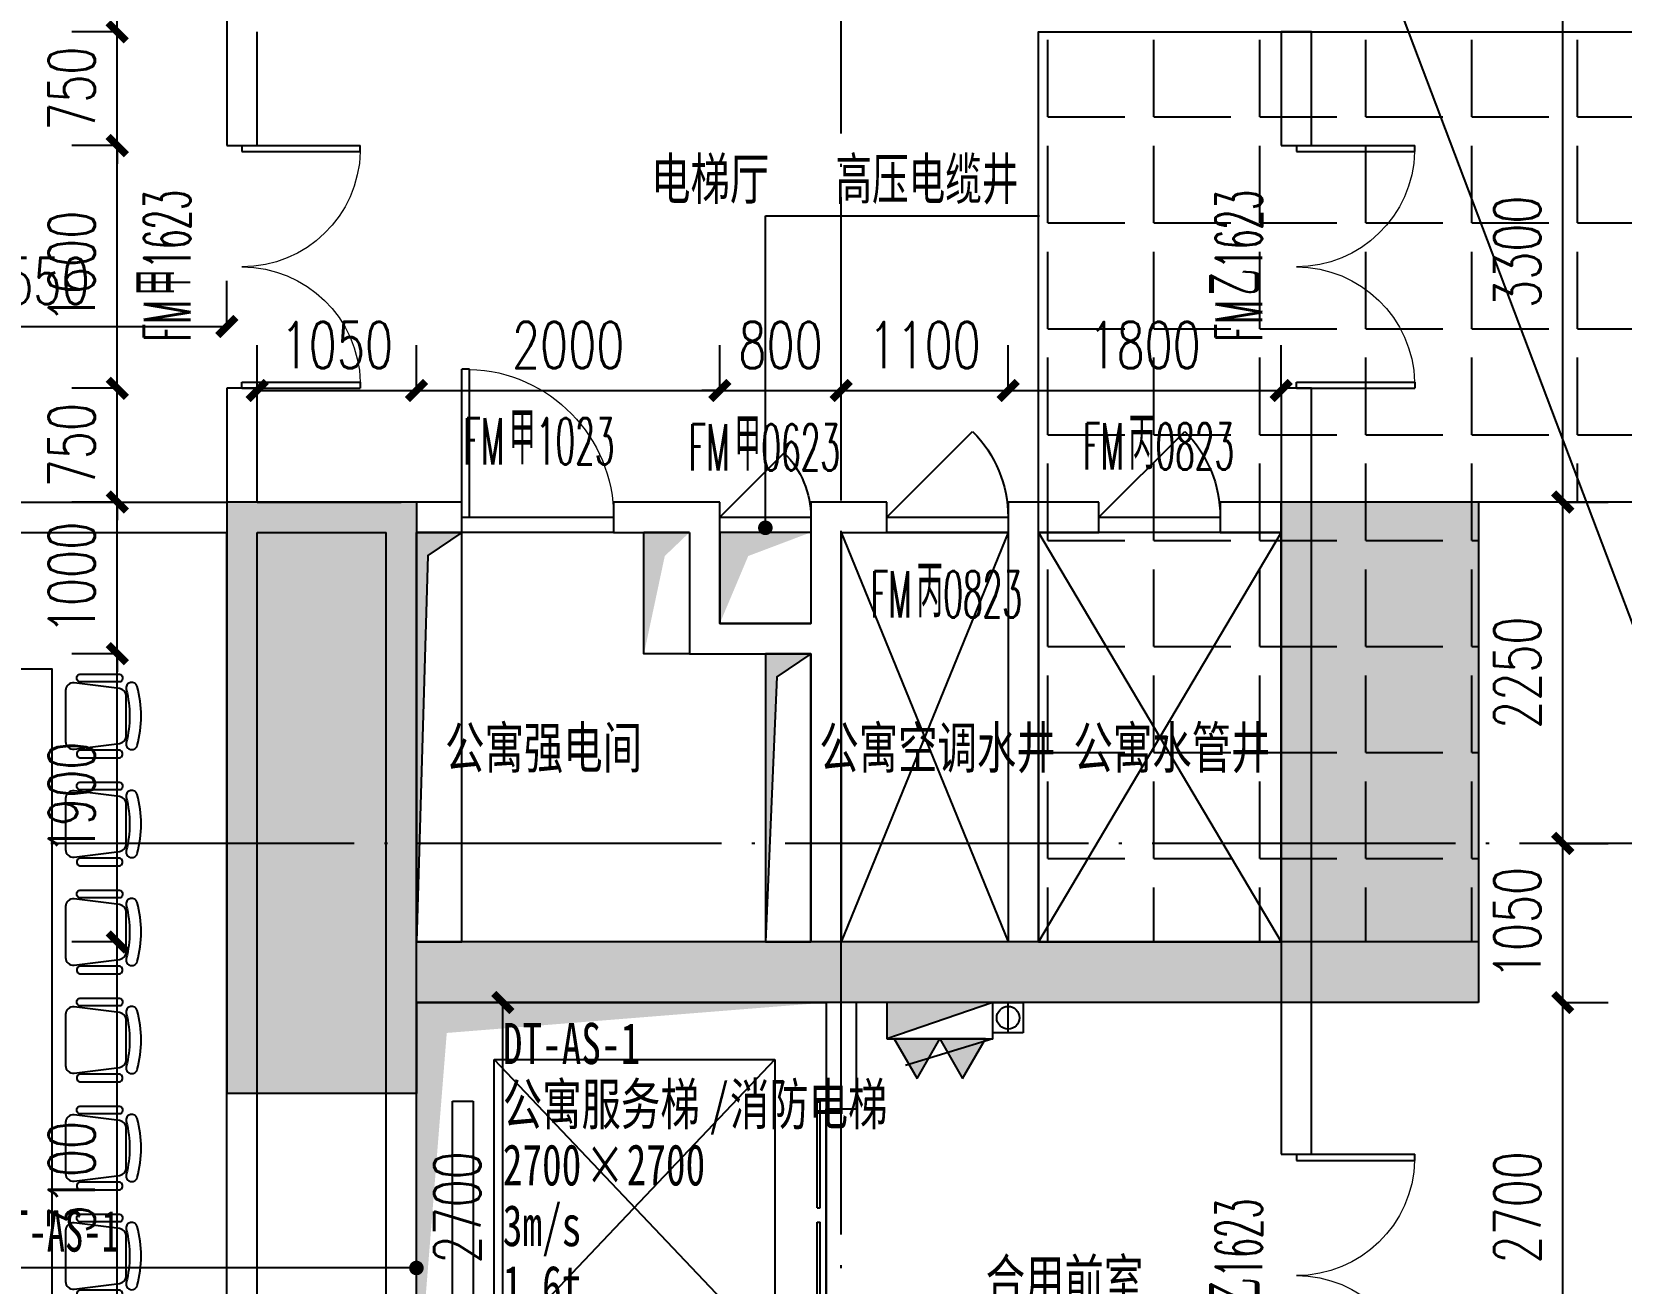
# Model space of a CAD drawing. Header units: millimetres. Extents: x 12325263 to 13848842, y -1463133 to 573208.
# Drawn here: x 12585862 to 12596338, y -613987 to -605737 of the extents above; entities that cross this region are included whole.
import ezdxf

# ---------------------------------------------------------------- set-up
doc = ezdxf.new("R2010")
doc.units = ezdxf.units.MM
doc.header["$LTSCALE"] = 1000
for name, pattern in [('ACAD_ISO02W100', [15, 12, -3]), ('DASHED2', [0.375, 0.25, -0.125]), ('DOTE', [2.42, 2, -0.2, 0.02, -0.2])]:
    doc.linetypes.add(name, pattern=pattern)
for name, color, linetype in [('#s-灭火器', 20, 'Continuous'), ('A-ANNO-DIMS', 83, 'Continuous'), ('A-ANNO-IDEN', 2, 'Continuous'), ('A-ANNO-LEAD', 3, 'Continuous'), ('A-ANNO-TEXT', 7, 'Continuous'), ('A-AXIS', 16, 'DOTE'), ('A-DOOR', 2, 'Continuous'), ('A-FLOR-EVTR', 2, 'Continuous'), ('A-WALL', 5, 'Continuous'), ('A-WALL-PATT', 8, 'Continuous'), ('DOOR_FIRE', 1, 'Continuous'), ('DOOR_FIRE_TEXT', 7, 'Continuous'), ('EQUIP_消火栓', 7, 'Continuous'), ('fur202302', 252, 'Continuous'), ('VPIPE-消防高', 3, 'Continuous'), ('建筑-楼板开洞', 251, 'Continuous'), ('投影线', 6, 'ACAD_ISO02W100'), ('水条件', 1, 'Continuous'), ('电气初步提资', 3, 'Continuous')]:
    doc.layers.add(name, color=color, linetype=linetype)
doc.layers.add('20230727修改', color=6, linetype='Continuous', plot=False)
doc.styles.add('_TCH_DIM_T3', font='SIMPLEX.shx', dxfattribs={"width": 0.705882, "bigfont": 'GBCBIG.shx'})
doc.styles.add('_TCH_WINDOW', font='SIMPLEX', dxfattribs={"width": 0.7, "height": 3.5, "bigfont": 'GBCBIG'})
doc.styles.add('TITXV', font='', dxfattribs={"width": 0.7})
doc.styles.add('宋体', font='', dxfattribs={"width": 0.65})
doc.styles.get('TITXV').set_extended_font_data('SimSun')
doc.styles.get('宋体').set_extended_font_data('SimSun')
doc.dimstyles.new('_TCH_ARCH&&120', dxfattribs={"dimtxt": 306, "dimasz": 120, "dimexe": 300, "dimexo": 360, "dimgap": 147, "dimtad": 1, "dimdec": 0, "dimzin": 0, "dimdsep": 46, "dimtxsty": '_TCH_DIM_T3', "dimblk": 'ARCHTICK', "dimcen": 0.09, "dimclrt": 7, "dimazin": 2, "dimtfac": 1, "dimtdec": 0, "dimtix": 1, "dimtmove": 2, "dimatfit": 3, "dimfxl": 1, "dimfxlon": 1, "dimtolj": 1, "dimtzin": 0, "dimarcsym": 0})

# ---------------------------------------------------------------- blocks, each defined once
blk = doc.blocks.new('asfasfsdgdsfhsghh')
at = {"layer": 'A-WALL-PATT'}
for points in [[(-17150, 27050), (-17150, 24150), (-16317, 24017), (-15900, 24150), (-15900, 27050)], [(-10200, 27050), (-10200, 24150), (-8900, 23750), (-8900, 27050)], [(-16317, 24017), (-17150, 24150), (-17150, 23150), (-15900, 23150), (-15900, 23750)], [(-8900, 23750), (-10200, 24150), (-15900, 24150), (-16317, 24017), (-15900, 23750)]]:
    blk.add_hatch(color=256, dxfattribs=at).paths.add_polyline_path(points)
at = {"layer": 'A-WALL'}
for p, q in [((-17150, 27050), (-17150, 24150)), ((-15900, 27050), (-17150, 27050)), ((-15900, 27050), (-15900, 24150)), ((-10200, 27050), (-10200, 24150)), ((-8900, 27050), (-10200, 27050)), ((-8900, 27050), (-8900, 23750)), ((-17150, 24150), (-17150, 23150)), ((-10200, 24150), (-15900, 24150)), ((-8900, 23750), (-15900, 23750)), ((-15900, 23750), (-15900, 23150)), ((-15900, 23150), (-17150, 23150))]:
    blk.add_line(p, q, dxfattribs=at)
blk = doc.blocks.new('A$C0B3F2ED1')
at = {"layer": '建筑-楼板开洞'}
h = blk.add_hatch(color=256, dxfattribs=at)
h.dxf.hatch_style = 1
h.paths.add_polyline_path([(0, 0), (0, 2600), (300, 2600), (76, 2447)])
h = blk.add_hatch(color=256, dxfattribs=at)
h.dxf.hatch_style = 1
h.paths.add_polyline_path([(1500, 1800), (1500, 2600), (1800, 2600), (1637, 2444)])
h = blk.add_hatch(color=256, dxfattribs=at)
h.dxf.hatch_style = 1
h.paths.add_polyline_path([(2000, 2000), (2000, 2600), (2600, 2600), (2187, 2444)])
h = blk.add_hatch(color=256, dxfattribs=at)
h.dxf.hatch_style = 1
h.paths.add_polyline_path([(2300, -100), (2300, 1800), (2600, 1800), (2376, 1647)])
for p, q in [((3900, 2600), (2800, -100)), ((2800, 2600), (3900, -100)), ((4100, 2600), (5700, -100)), ((5700, 2600), (4100, -100))]:
    blk.add_line(p, q, dxfattribs=at)
for points in [[(0, 2600), (0, -100), (300, -100), (300, 2600)], [(2800, 2600), (3900, 2600), (3900, -100), (2800, -100)], [(5700, 2600), (4100, 2600), (4100, -100), (5700, -100)], [(2300, 1800), (2300, -100), (2600, -100), (2600, 1800)]]:
    blk.add_lwpolyline(points, close=True, dxfattribs=at)
for points in [[(300, 2600), (76, 2447), (0, -100)], [(1800, 2600), (1800, 1800), (1500, 1800), (1500, 2600)], [(2600, 2600), (2600, 2000), (2000, 2000), (2000, 2600)], [(2600, 1800), (2376, 1647), (2300, -100)]]:
    blk.add_lwpolyline(points, dxfattribs=at)
at = {"layer": '电气初步提资'}
for p, q in [((1800, 2600), (1500, 2600)), ((2600, 2600), (2000, 2600))]:
    blk.add_line(p, q, dxfattribs=at)
blk = doc.blocks.new('_ArchTick')
at = {"color": 0, "linetype": 'ByBlock', "const_width": 0.4}
blk.add_lwpolyline([(-0.5, -0.5), (0.5, 0.5)], dxfattribs=at)
blk = doc.blocks.new('*D5327')
at = {"layer": 'A-ANNO-DIMS', "color": 0, "lineweight": -2, "transparency": 16777216}
for p, q in [((-1794, 375), (-1493, 375)), ((-1793, -2325), (-1793, 375)), ((-1794, -2325), (-1493, -2325))]:
    blk.add_line(p, q, dxfattribs=at)
at = {"layer": 'Defpoints', "color": 0, "transparency": 16777216}
for p in [(-2362, 375), (-1793, 375), (-2362, -2325)]:
    blk.add_point(p, dxfattribs=at)
at = {"layer": 'A-ANNO-DIMS', "color": 0, "lineweight": -2, "transparency": 16777216, "xscale": 120, "yscale": 120, "zscale": 120}
for p, rotation in [((-1793, 375), 90), ((-1793, -2325), 270)]:
    blk.add_blockref('_ArchTick', p, dxfattribs=dict(at, rotation=rotation))
at = {"layer": 'A-ANNO-DIMS', "color": 7, "transparency": 16777216, "insert": (-2093, -975), "char_height": 306, "attachment_point": 5, "rotation": 90, "style": '_TCH_DIM_T3'}
blk.add_mtext('\\A1;2700', dxfattribs=at)
blk = doc.blocks.new('*D5328')
at = {"layer": 'A-ANNO-DIMS', "color": 0, "lineweight": -2, "transparency": 16777216}
for p, q in [((-2362, -2216), (-2362, -2517)), ((-2362, -2217), (338, -2217)), ((338, -2216), (338, -2517))]:
    blk.add_line(p, q, dxfattribs=at)
at = {"layer": 'Defpoints', "color": 0, "transparency": 16777216}
for p in [(-2362, -1725), (338, -1725), (338, -2217)]:
    blk.add_point(p, dxfattribs=at)
at = {"layer": 'A-ANNO-DIMS', "color": 0, "lineweight": -2, "transparency": 16777216, "xscale": 120, "yscale": 120, "zscale": 120, "rotation": 180}
blk.add_blockref('_ArchTick', (-2362, -2217), dxfattribs=at)
at = {"layer": 'A-ANNO-DIMS', "color": 0, "lineweight": -2, "transparency": 16777216, "xscale": 120, "yscale": 120, "zscale": 120}
blk.add_blockref('_ArchTick', (338, -2217), dxfattribs=at)
at = {"layer": 'A-ANNO-DIMS', "color": 7, "transparency": 16777216, "insert": (-700, -1887), "char_height": 306, "attachment_point": 5, "style": '_TCH_DIM_T3'}
blk.add_mtext('\\A1;2700', dxfattribs=at)
blk = doc.blocks.new('管位')
at = {"layer": '水条件'}
blk.add_line((12573126, 675360), (12573126, 675160), dxfattribs=at)
blk.add_lwpolyline([(12573026, 675360), (12573226, 675360), (12573226, 675160), (12573026, 675160)], close=True, dxfattribs=at)
blk = doc.blocks.new('灭火器')
at = {"layer": '#s-灭火器', "ltscale": 1000}
for points in [[(292444, 59707), (292144, 59707), (292294, 59447)], [(292744, 59707), (292444, 59707), (292594, 59447)]]:
    blk.add_hatch(color=256, dxfattribs=at).paths.add_polyline_path(points)
for points in [[(292294, 59447), (292444, 59707), (292144, 59707)], [(292594, 59447), (292744, 59707), (292444, 59707)]]:
    blk.add_lwpolyline(points, close=True, dxfattribs=at)
blk = doc.blocks.new('$TWTSYS$00000508')
for p, q in [((-0.5, 0.5), (0.324, 1.224)), ((-0.5, 0.5), (-0.5, -0.5)), ((-0.5, -0.5), (0.5, 0.5)), ((0.5, 0.5), (-0.5, 0.5)), ((0.5, -0.5), (0.5, 0.5)), ((-0.5, -0.5), (0.5, -0.5))]:
    blk.add_line(p, q)
blk.add_solid([(0.5, -0.5), (0.5, 0.5), (-0.5, -0.5)])
blk = doc.blocks.new('消火栓')
at = {"layer": '#s-灭火器', "rotation": 180.0000000000001}
blk.add_blockref('灭火器', (12864422, 734932), dxfattribs=at)
at = {"layer": 'EQUIP_消火栓', "xscale": 700, "yscale": 240, "zscale": 700}
blk.add_blockref('$TWTSYS$00000508', (12571978, 675105), dxfattribs=at)
blk = doc.blocks.new('asdfasdfafsf')
at = {"layer": 'VPIPE-消防高'}
blk.add_circle((26460, -5600), 75, dxfattribs=at)
at = {"rotation": 180}
blk.add_blockref('消火栓', (12597988, 669485), dxfattribs=at)
at = {"layer": '水条件', "rotation": 180}
blk.add_blockref('管位', (12599586, 669660), dxfattribs=at)
blk.add_blockref('管位', (12599586, 669660), dxfattribs=at)
blk.add_blockref('管位', (12599586, 669660), dxfattribs=at)
blk.add_blockref('管位', (12599586, 669660), dxfattribs=at)
blk.add_blockref('管位', (12599586, 669660), dxfattribs=at)
blk.add_blockref('管位', (12599586, 669660), dxfattribs=at)
blk = doc.blocks.new('fur02办公椅9')
at = {"layer": 'fur202302'}
for points in [[(49162, 22959), (48977, 22774, -0.378242), (48911, 22770), (48672, 22956, -0.451123), (48668, 23031), (48906, 23269, -0.451123), (48980, 23264), (49166, 23025, -0.378242)], [(49232, 23065), (49225, 23058, -0.414214), (49197, 23058), (49013, 23242, -0.414214), (49013, 23270), (49020, 23277, -0.414214), (49048, 23277), (49232, 23093, -0.414214)], [(49193, 22990, -1), (49258, 22952, -0.127017), (48984, 22678, -1), (48946, 22743, 0.127017)], [(48871, 22704), (48879, 22711, 0.414214), (48879, 22739), (48695, 22923, 0.414214), (48666, 22923), (48659, 22916, 0.414214), (48659, 22888), (48843, 22704, 0.414214)]]:
    blk.add_lwpolyline(points, format="xyb", close=True, dxfattribs=at)
blk = doc.blocks.new('asdfadsfa')
at = {"layer": 'fur202302', "extrusion": (6.99974e-44, 2.17033e-40, -1)}
blk.add_lwpolyline([(-7150, 6100), (-7150, 10300), (-6050, 10300), (-6050, 6100)], close=True, dxfattribs=at)
at = {"layer": 'fur202302', "xscale": -1, "zscale": -1, "rotation": 135.0035935990396}
for p in [(-10894, 60856), (-10894, 60144), (-10894, 59432), (-10894, 58720), (-10894, 58008), (-10894, 57296)]:
    blk.add_blockref('fur02办公椅9', p, dxfattribs=at)
blk = doc.blocks.new('qlzw')
at = {"layer": 'A-AXIS'}
for p, q in [((12457766.8, 979489.8), (12457766.8, 1082089.8)), ((12411416.8, 1020789.8), (12486866.8, 1020789.8))]:
    blk.add_line(p, q, dxfattribs=at)
blk = doc.blocks.new('*D2073')
at = {"layer": 'A-ANNO-DIMS', "color": 0, "lineweight": -2, "transparency": 16777216}
for p, q in [((12587347, -608103), (12587347, -607802)), ((12588397, -608103), (12588397, -607802)), ((12587347, -608102), (12588397, -608102))]:
    blk.add_line(p, q, dxfattribs=at)
at = {"layer": 'Defpoints', "color": 0, "transparency": 16777216}
for p in [(12588397, -608102), (12587347, -608837), (12588397, -608837)]:
    blk.add_point(p, dxfattribs=at)
at = {"layer": 'A-ANNO-DIMS', "color": 0, "lineweight": -2, "transparency": 16777216, "xscale": 120, "yscale": 120, "zscale": 120, "rotation": 180}
blk.add_blockref('_ArchTick', (12587347, -608102), dxfattribs=at)
at = {"layer": 'A-ANNO-DIMS', "color": 0, "lineweight": -2, "transparency": 16777216, "xscale": 120, "yscale": 120, "zscale": 120}
blk.add_blockref('_ArchTick', (12588397, -608102), dxfattribs=at)
at = {"layer": 'A-ANNO-DIMS', "color": 7, "transparency": 16777216, "insert": (12587872, -607802), "char_height": 306, "attachment_point": 5, "style": '_TCH_DIM_T3'}
blk.add_mtext('\\A1;1050', dxfattribs=at)
blk = doc.blocks.new('*D2074')
at = {"layer": 'A-ANNO-DIMS', "color": 0, "lineweight": -2, "transparency": 16777216}
for p, q in [((12588397, -608103), (12588397, -607802)), ((12590397, -608103), (12590397, -607802)), ((12588397, -608102), (12590397, -608102))]:
    blk.add_line(p, q, dxfattribs=at)
at = {"layer": 'Defpoints', "color": 0, "transparency": 16777216}
for p in [(12590397, -608102), (12588397, -608837), (12590397, -608837)]:
    blk.add_point(p, dxfattribs=at)
at = {"layer": 'A-ANNO-DIMS', "color": 0, "lineweight": -2, "transparency": 16777216, "xscale": 120, "yscale": 120, "zscale": 120, "rotation": 180}
blk.add_blockref('_ArchTick', (12588397, -608102), dxfattribs=at)
at = {"layer": 'A-ANNO-DIMS', "color": 0, "lineweight": -2, "transparency": 16777216, "xscale": 120, "yscale": 120, "zscale": 120}
blk.add_blockref('_ArchTick', (12590397, -608102), dxfattribs=at)
at = {"layer": 'A-ANNO-DIMS', "color": 7, "transparency": 16777216, "insert": (12589397, -607802), "char_height": 306, "attachment_point": 5, "style": '_TCH_DIM_T3'}
blk.add_mtext('\\A1;2000', dxfattribs=at)
blk = doc.blocks.new('*D2075')
at = {"layer": 'A-ANNO-DIMS', "color": 0, "lineweight": -2, "transparency": 16777216}
for p, q in [((12590397, -608103), (12590397, -607802)), ((12591197, -608103), (12591197, -607802)), ((12590397, -608102), (12590277, -608102)), ((12590397, -608102), (12591197, -608102)), ((12591197, -608102), (12591317, -608102))]:
    blk.add_line(p, q, dxfattribs=at)
at = {"layer": 'Defpoints', "color": 0, "transparency": 16777216}
for p in [(12591197, -608102), (12590397, -608837), (12591197, -608837)]:
    blk.add_point(p, dxfattribs=at)
at = {"layer": 'A-ANNO-DIMS', "color": 0, "lineweight": -2, "transparency": 16777216, "xscale": 120, "yscale": 120, "zscale": 120}
blk.add_blockref('_ArchTick', (12590397, -608102), dxfattribs=at)
at = {"layer": 'A-ANNO-DIMS', "color": 0, "lineweight": -2, "transparency": 16777216, "xscale": 120, "yscale": 120, "zscale": 120, "rotation": 180}
blk.add_blockref('_ArchTick', (12591197, -608102), dxfattribs=at)
at = {"layer": 'A-ANNO-DIMS', "color": 7, "transparency": 16777216, "insert": (12590797, -607802), "char_height": 306, "attachment_point": 5, "style": '_TCH_DIM_T3'}
blk.add_mtext('\\A1;800', dxfattribs=at)
blk = doc.blocks.new('*D2076')
at = {"layer": 'A-ANNO-DIMS', "color": 0, "lineweight": -2, "transparency": 16777216}
for p, q in [((12591197, -608103), (12591197, -607802)), ((12592297, -608103), (12592297, -607802)), ((12591197, -608102), (12592297, -608102))]:
    blk.add_line(p, q, dxfattribs=at)
at = {"layer": 'Defpoints', "color": 0, "transparency": 16777216}
for p in [(12592297, -608102), (12591197, -608837), (12592297, -608837)]:
    blk.add_point(p, dxfattribs=at)
at = {"layer": 'A-ANNO-DIMS', "color": 0, "lineweight": -2, "transparency": 16777216, "xscale": 120, "yscale": 120, "zscale": 120, "rotation": 180}
blk.add_blockref('_ArchTick', (12591197, -608102), dxfattribs=at)
at = {"layer": 'A-ANNO-DIMS', "color": 0, "lineweight": -2, "transparency": 16777216, "xscale": 120, "yscale": 120, "zscale": 120}
blk.add_blockref('_ArchTick', (12592297, -608102), dxfattribs=at)
at = {"layer": 'A-ANNO-DIMS', "color": 7, "transparency": 16777216, "insert": (12591747, -607802), "char_height": 306, "attachment_point": 5, "style": '_TCH_DIM_T3'}
blk.add_mtext('\\A1;1100', dxfattribs=at)
blk = doc.blocks.new('*D2077')
at = {"layer": 'A-ANNO-DIMS', "color": 0, "lineweight": -2, "transparency": 16777216}
for p, q in [((12592297, -608103), (12592297, -607802)), ((12594097, -608103), (12594097, -607802)), ((12592297, -608102), (12594097, -608102))]:
    blk.add_line(p, q, dxfattribs=at)
at = {"layer": 'Defpoints', "color": 0, "transparency": 16777216}
for p in [(12594097, -608102), (12592297, -608837), (12594097, -608837)]:
    blk.add_point(p, dxfattribs=at)
at = {"layer": 'A-ANNO-DIMS', "color": 0, "lineweight": -2, "transparency": 16777216, "xscale": 120, "yscale": 120, "zscale": 120, "rotation": 180}
blk.add_blockref('_ArchTick', (12592297, -608102), dxfattribs=at)
at = {"layer": 'A-ANNO-DIMS', "color": 0, "lineweight": -2, "transparency": 16777216, "xscale": 120, "yscale": 120, "zscale": 120}
blk.add_blockref('_ArchTick', (12594097, -608102), dxfattribs=at)
at = {"layer": 'A-ANNO-DIMS', "color": 7, "transparency": 16777216, "insert": (12593197, -607802), "char_height": 306, "attachment_point": 5, "style": '_TCH_DIM_T3'}
blk.add_mtext('\\A1;1800', dxfattribs=at)
blk = doc.blocks.new('*D2324')
at = {"layer": 'A-ANNO-DIMS', "color": 0, "lineweight": -2, "transparency": 16777216}
for p, q in [((12584597, -607680), (12584597, -607379)), ((12587147, -607680), (12587147, -607379)), ((12584597, -607679), (12587147, -607679))]:
    blk.add_line(p, q, dxfattribs=at)
at = {"layer": 'Defpoints', "color": 0, "transparency": 16777216}
for p in [(12587147, -607679), (12584597, -608837), (12587147, -608837)]:
    blk.add_point(p, dxfattribs=at)
at = {"layer": 'A-ANNO-DIMS', "color": 0, "lineweight": -2, "transparency": 16777216, "xscale": 120, "yscale": 120, "zscale": 120, "rotation": 180}
blk.add_blockref('_ArchTick', (12584597, -607679), dxfattribs=at)
at = {"layer": 'A-ANNO-DIMS', "color": 0, "lineweight": -2, "transparency": 16777216, "xscale": 120, "yscale": 120, "zscale": 120}
blk.add_blockref('_ArchTick', (12587147, -607679), dxfattribs=at)
at = {"layer": 'A-ANNO-DIMS', "color": 7, "transparency": 16777216, "insert": (12585872, -607379), "char_height": 306, "attachment_point": 5, "style": '_TCH_DIM_T3'}
blk.add_mtext('\\A1;2550', dxfattribs=at)
blk = doc.blocks.new('*D2337')
at = {"layer": 'A-ANNO-DIMS', "color": 0, "lineweight": -2, "transparency": 16777216}
for p, q in [((12595952, -605537), (12596253, -605537)), ((12595953, -608837), (12595953, -605537)), ((12595952, -608837), (12596253, -608837))]:
    blk.add_line(p, q, dxfattribs=at)
at = {"layer": 'Defpoints', "color": 0, "transparency": 16777216}
for p in [(12594097, -605537), (12595953, -605537), (12594097, -608837)]:
    blk.add_point(p, dxfattribs=at)
at = {"layer": 'A-ANNO-DIMS', "color": 0, "lineweight": -2, "transparency": 16777216, "xscale": 120, "yscale": 120, "zscale": 120}
for p, rotation in [((12595953, -605537), 90), ((12595953, -608837), 270)]:
    blk.add_blockref('_ArchTick', p, dxfattribs=dict(at, rotation=rotation))
at = {"layer": 'A-ANNO-DIMS', "color": 7, "transparency": 16777216, "insert": (12595653, -607187), "char_height": 306, "attachment_point": 5, "rotation": 90, "style": '_TCH_DIM_T3'}
blk.add_mtext('\\A1;3300', dxfattribs=at)
blk = doc.blocks.new('*D2338')
at = {"layer": 'A-ANNO-DIMS', "color": 0, "lineweight": -2, "transparency": 16777216}
for p, q in [((12595952, -608837), (12596253, -608837)), ((12595953, -611087), (12595953, -608837)), ((12595952, -611087), (12596253, -611087))]:
    blk.add_line(p, q, dxfattribs=at)
at = {"layer": 'Defpoints', "color": 0, "transparency": 16777216}
for p in [(12594097, -608837), (12595953, -608837), (12594097, -611087)]:
    blk.add_point(p, dxfattribs=at)
at = {"layer": 'A-ANNO-DIMS', "color": 0, "lineweight": -2, "transparency": 16777216, "xscale": 120, "yscale": 120, "zscale": 120}
for p, rotation in [((12595953, -608837), 90), ((12595953, -611087), 270)]:
    blk.add_blockref('_ArchTick', p, dxfattribs=dict(at, rotation=rotation))
at = {"layer": 'A-ANNO-DIMS', "color": 7, "transparency": 16777216, "insert": (12595653, -609962), "char_height": 306, "attachment_point": 5, "rotation": 90, "style": '_TCH_DIM_T3'}
blk.add_mtext('\\A1;2250', dxfattribs=at)
blk = doc.blocks.new('*D2339')
at = {"layer": 'A-ANNO-DIMS', "color": 0, "lineweight": -2, "transparency": 16777216}
for p, q in [((12595952, -611087), (12596253, -611087)), ((12595953, -612137), (12595953, -611087)), ((12595952, -612137), (12596253, -612137))]:
    blk.add_line(p, q, dxfattribs=at)
at = {"layer": 'Defpoints', "color": 0, "transparency": 16777216}
for p in [(12594097, -611087), (12595953, -611087), (12594097, -612137)]:
    blk.add_point(p, dxfattribs=at)
at = {"layer": 'A-ANNO-DIMS', "color": 0, "lineweight": -2, "transparency": 16777216, "xscale": 120, "yscale": 120, "zscale": 120}
for p, rotation in [((12595953, -611087), 90), ((12595953, -612137), 270)]:
    blk.add_blockref('_ArchTick', p, dxfattribs=dict(at, rotation=rotation))
at = {"layer": 'A-ANNO-DIMS', "color": 7, "transparency": 16777216, "insert": (12595653, -611612), "char_height": 306, "attachment_point": 5, "rotation": 90, "style": '_TCH_DIM_T3'}
blk.add_mtext('\\A1;1050', dxfattribs=at)
blk = doc.blocks.new('*D2340')
at = {"layer": 'A-ANNO-DIMS', "color": 0, "lineweight": -2, "transparency": 16777216}
for p, q in [((12595952, -612137), (12596253, -612137)), ((12595953, -614837), (12595953, -612137)), ((12595952, -614837), (12596253, -614837))]:
    blk.add_line(p, q, dxfattribs=at)
at = {"layer": 'Defpoints', "color": 0, "transparency": 16777216}
for p in [(12594097, -612137), (12595953, -612137), (12594097, -614837)]:
    blk.add_point(p, dxfattribs=at)
at = {"layer": 'A-ANNO-DIMS', "color": 0, "lineweight": -2, "transparency": 16777216, "xscale": 120, "yscale": 120, "zscale": 120}
for p, rotation in [((12595953, -612137), 90), ((12595953, -614837), 270)]:
    blk.add_blockref('_ArchTick', p, dxfattribs=dict(at, rotation=rotation))
at = {"layer": 'A-ANNO-DIMS', "color": 7, "transparency": 16777216, "insert": (12595653, -613487), "char_height": 306, "attachment_point": 5, "rotation": 90, "style": '_TCH_DIM_T3'}
blk.add_mtext('\\A1;2700', dxfattribs=at)
blk = doc.blocks.new('*D2353')
at = {"layer": 'A-ANNO-DIMS', "color": 0, "lineweight": -2, "transparency": 16777216}
for p, q in [((12586426, -604487), (12586125, -604487)), ((12586425, -605737), (12586425, -604487)), ((12586426, -605737), (12586125, -605737))]:
    blk.add_line(p, q, dxfattribs=at)
at = {"layer": 'Defpoints', "color": 0, "transparency": 16777216}
for p in [(12586425, -604487), (12588397, -604487), (12588397, -605737)]:
    blk.add_point(p, dxfattribs=at)
at = {"layer": 'A-ANNO-DIMS', "color": 0, "lineweight": -2, "transparency": 16777216, "xscale": 120, "yscale": 120, "zscale": 120}
for p, rotation in [((12586425, -604487), 90), ((12586425, -605737), 270)]:
    blk.add_blockref('_ArchTick', p, dxfattribs=dict(at, rotation=rotation))
at = {"layer": 'A-ANNO-DIMS', "color": 7, "transparency": 16777216, "insert": (12586125, -605112), "char_height": 306, "attachment_point": 5, "rotation": 90, "style": '_TCH_DIM_T3'}
blk.add_mtext('\\A1;1250', dxfattribs=at)
blk = doc.blocks.new('*D2354')
at = {"layer": 'A-ANNO-DIMS', "color": 0, "lineweight": -2, "transparency": 16777216}
for p, q in [((12586425, -605737), (12586425, -605617)), ((12586426, -605737), (12586125, -605737)), ((12586425, -606487), (12586425, -605737)), ((12586426, -606487), (12586125, -606487)), ((12586425, -606487), (12586425, -606607))]:
    blk.add_line(p, q, dxfattribs=at)
at = {"layer": 'Defpoints', "color": 0, "transparency": 16777216}
for p in [(12586425, -605737), (12588397, -605737), (12588397, -606487)]:
    blk.add_point(p, dxfattribs=at)
at = {"layer": 'A-ANNO-DIMS', "color": 0, "lineweight": -2, "transparency": 16777216, "xscale": 120, "yscale": 120, "zscale": 120}
for p, rotation in [((12586425, -605737), 270), ((12586425, -606487), 90)]:
    blk.add_blockref('_ArchTick', p, dxfattribs=dict(at, rotation=rotation))
at = {"layer": 'A-ANNO-DIMS', "color": 7, "transparency": 16777216, "insert": (12586125, -606112), "char_height": 306, "attachment_point": 5, "rotation": 90, "style": '_TCH_DIM_T3'}
blk.add_mtext('\\A1;750', dxfattribs=at)
blk = doc.blocks.new('*D2355')
at = {"layer": 'A-ANNO-DIMS', "color": 0, "lineweight": -2, "transparency": 16777216}
for p, q in [((12586426, -606487), (12586125, -606487)), ((12586425, -608087), (12586425, -606487)), ((12586426, -608087), (12586125, -608087))]:
    blk.add_line(p, q, dxfattribs=at)
at = {"layer": 'Defpoints', "color": 0, "transparency": 16777216}
for p in [(12586425, -606487), (12588397, -606487), (12588397, -608087)]:
    blk.add_point(p, dxfattribs=at)
at = {"layer": 'A-ANNO-DIMS', "color": 0, "lineweight": -2, "transparency": 16777216, "xscale": 120, "yscale": 120, "zscale": 120}
for p, rotation in [((12586425, -606487), 90), ((12586425, -608087), 270)]:
    blk.add_blockref('_ArchTick', p, dxfattribs=dict(at, rotation=rotation))
at = {"layer": 'A-ANNO-DIMS', "color": 7, "transparency": 16777216, "insert": (12586125, -607287), "char_height": 306, "attachment_point": 5, "rotation": 90, "style": '_TCH_DIM_T3'}
blk.add_mtext('\\A1;1600', dxfattribs=at)
blk = doc.blocks.new('*D2356')
at = {"layer": 'A-ANNO-DIMS', "color": 0, "lineweight": -2, "transparency": 16777216}
for p, q in [((12586425, -608087), (12586425, -607967)), ((12586426, -608087), (12586125, -608087)), ((12586425, -608837), (12586425, -608087)), ((12586426, -608837), (12586125, -608837)), ((12586425, -608837), (12586425, -608957))]:
    blk.add_line(p, q, dxfattribs=at)
at = {"layer": 'Defpoints', "color": 0, "transparency": 16777216}
for p in [(12586425, -608087), (12588397, -608087), (12588397, -608837)]:
    blk.add_point(p, dxfattribs=at)
at = {"layer": 'A-ANNO-DIMS', "color": 0, "lineweight": -2, "transparency": 16777216, "xscale": 120, "yscale": 120, "zscale": 120}
for p, rotation in [((12586425, -608087), 270), ((12586425, -608837), 90)]:
    blk.add_blockref('_ArchTick', p, dxfattribs=dict(at, rotation=rotation))
at = {"layer": 'A-ANNO-DIMS', "color": 7, "transparency": 16777216, "insert": (12586125, -608462), "char_height": 306, "attachment_point": 5, "rotation": 90, "style": '_TCH_DIM_T3'}
blk.add_mtext('\\A1;750', dxfattribs=at)
blk = doc.blocks.new('*D2357')
at = {"layer": 'A-ANNO-DIMS', "color": 0, "lineweight": -2, "transparency": 16777216}
for p, q in [((12586425, -608837), (12586425, -608717)), ((12586426, -608837), (12586125, -608837)), ((12586425, -609837), (12586425, -608837)), ((12586426, -609837), (12586125, -609837)), ((12586425, -609837), (12586425, -609957))]:
    blk.add_line(p, q, dxfattribs=at)
at = {"layer": 'Defpoints', "color": 0, "transparency": 16777216}
for p in [(12586425, -608837), (12588397, -608837), (12588397, -609837)]:
    blk.add_point(p, dxfattribs=at)
at = {"layer": 'A-ANNO-DIMS', "color": 0, "lineweight": -2, "transparency": 16777216, "xscale": 120, "yscale": 120, "zscale": 120}
for p, rotation in [((12586425, -608837), 270), ((12586425, -609837), 90)]:
    blk.add_blockref('_ArchTick', p, dxfattribs=dict(at, rotation=rotation))
at = {"layer": 'A-ANNO-DIMS', "color": 7, "transparency": 16777216, "insert": (12586125, -609337), "char_height": 306, "attachment_point": 5, "rotation": 90, "style": '_TCH_DIM_T3'}
blk.add_mtext('\\A1;1000', dxfattribs=at)
blk = doc.blocks.new('*D2358')
at = {"layer": 'A-ANNO-DIMS', "color": 0, "lineweight": -2, "transparency": 16777216}
for p, q in [((12586426, -609837), (12586125, -609837)), ((12586425, -611737), (12586425, -609837)), ((12586426, -611737), (12586125, -611737))]:
    blk.add_line(p, q, dxfattribs=at)
at = {"layer": 'Defpoints', "color": 0, "transparency": 16777216}
for p in [(12586425, -609837), (12588397, -609837), (12588397, -611737)]:
    blk.add_point(p, dxfattribs=at)
at = {"layer": 'A-ANNO-DIMS', "color": 0, "lineweight": -2, "transparency": 16777216, "xscale": 120, "yscale": 120, "zscale": 120}
for p, rotation in [((12586425, -609837), 90), ((12586425, -611737), 270)]:
    blk.add_blockref('_ArchTick', p, dxfattribs=dict(at, rotation=rotation))
at = {"layer": 'A-ANNO-DIMS', "color": 7, "transparency": 16777216, "insert": (12586125, -610787), "char_height": 306, "attachment_point": 5, "rotation": 90, "style": '_TCH_DIM_T3'}
blk.add_mtext('\\A1;1900', dxfattribs=at)
blk = doc.blocks.new('*D2359')
at = {"layer": 'A-ANNO-DIMS', "color": 0, "lineweight": -2, "transparency": 16777216}
for p, q in [((12586426, -611737), (12586125, -611737)), ((12586425, -614837), (12586425, -611737)), ((12586426, -614837), (12586125, -614837))]:
    blk.add_line(p, q, dxfattribs=at)
at = {"layer": 'Defpoints', "color": 0, "transparency": 16777216}
for p in [(12586425, -611737), (12588397, -611737), (12588397, -614837)]:
    blk.add_point(p, dxfattribs=at)
at = {"layer": 'A-ANNO-DIMS', "color": 0, "lineweight": -2, "transparency": 16777216, "xscale": 120, "yscale": 120, "zscale": 120}
for p, rotation in [((12586425, -611737), 90), ((12586425, -614837), 270)]:
    blk.add_blockref('_ArchTick', p, dxfattribs=dict(at, rotation=rotation))
at = {"layer": 'A-ANNO-DIMS', "color": 7, "transparency": 16777216, "insert": (12586125, -613287), "char_height": 306, "attachment_point": 5, "rotation": 90, "style": '_TCH_DIM_T3'}
blk.add_mtext('\\A1;3100', dxfattribs=at)
blk = doc.blocks.new('$DorLib2D$00000002')
for p, q in [((-0.5, 0), (-0.5, 0.4875)), ((-0.475, 0.4875), (-0.5, 0.4875)), ((-0.475, 0), (-0.475, 0.4875)), ((0.475, 0), (0.475, 0.4875)), ((0.475, 0.4875), (0.5, 0.4875)), ((0.5, 0), (0.5, 0.4875)), ((-0.5, 0), (-0.475, 0)), ((0.5, 0), (0.475, 0))]:
    blk.add_line(p, q)
at = {"lineweight": 13}
for centre, start, end in [((-0.4875, 0), 0, 88.53072), ((0.4875, 0), 91.46928, 180)]:
    blk.add_arc(centre, 0.4875, start, end, dxfattribs=at)
blk = doc.blocks.new('$DorLib2D$00000114')
at = {"color": 0}
blk.add_line((0.5, 0), (-0.207, 0.707), dxfattribs=at)
blk.add_arc((0.5, 0), 1, 135, 180, dxfattribs=at)
blk = doc.blocks.new('$DorLib2D$00000001')
for p, q in [((0.45, 0.975), (0.5, 0.975)), ((0.45, 0), (0.45, 0.975)), ((0.5, 0), (0.5, 0.975)), ((0.5, 0), (0.45, 0))]:
    blk.add_line(p, q)
at = {"lineweight": 13}
blk.add_arc((0.475, 0), 0.975, 91.4693, 180, dxfattribs=at)
blk = doc.blocks.new('$DORLIB2D$00000127')
at = {"color": 0}
for points in [[(-0.5333, 0.7949), (-0.5333, 0.6904)], [(-0.0333, 0.7949), (-0.5333, 0.7949)], [(-0.0333, 0.7949), (-0.0333, 0.6904)], [(0.5333, 0.7949), (0.0333, 0.7949)], [(0.0333, 0.7949), (0.0333, 0.6904)], [(0.5333, 0.7949), (0.5333, 0.6904)], [(-0.0333, 0.6904), (-0.5333, 0.6904)], [(0.5333, 0.6904), (0.0333, 0.6904)], [(0.5, 0.5), (-0.5, 0.5)]]:
    blk.add_lwpolyline(points, dxfattribs=at)
blk = doc.blocks.new('asdfasgdg')
at = {"layer": '建筑-楼板开洞'}
h = blk.add_hatch(color=256, dxfattribs=at)
h.dxf.hatch_style = 1
h.paths.add_polyline_path([(-2362.5, -2325), (-2362.5, 375), (337.5, 375), (-2162.5, 175)])
at = {"layer": 'A-FLOR-EVTR'}
for p, q in [((-1850, 0), (0, 0)), ((-1850, -1950), (-1850, 0)), ((-1850, 0), (0, -1950)), ((0, 0), (-1850, -1950)), ((0, 0), (0, -1950)), ((-2125, -275), (-1987.5, -275)), ((-2125, -1675), (-2125, -275)), ((-1987.5, -275), (-1987.5, -1675)), ((-1987.5, -1675), (-2125, -1675)), ((0, -1950), (-1850, -1950))]:
    blk.add_line(p, q, dxfattribs=at)
blk.add_lwpolyline([(-2362.5, -2325), (-2362.5, 375), (337.5, 375), (337.5, -2325)], close=True, dxfattribs=at)
at = {"layer": 'A-ANNO-TEXT', "style": 'TITXV', "width": 0.7}
for s, p in [('DT-AS-1', (-1793.4, -30.5)), ('公寓服务梯', (-1793.4, -430.5)), ('/', (-432.3, -430.5)), ('消防电梯', (-296.2, -430.5)), ('2700', (-1793.4, -830.5)), ('×', (-1248.9, -830.5)), ('2700', (-976.7, -830.5)), ('3m/s', (-1793.4, -1230.5)), ('1.6t', (-1793.4, -1630.5))]:
    blk.add_text(s, height=271.9, dxfattribs=at).set_placement(p)
at = {"layer": 'A-ANNO-DIMS'}
dim = blk.add_aligned_dim(p1=(-2362.5, -2325), p2=(-2362.5, 375), distance=-569.1, dimstyle='_TCH_ARCH&&120', dxfattribs=at)
dim.commit()
dim.dimension.update_dxf_attribs({"geometry": '*D5327', "text_midpoint": (-2093.4, -975)})
dim = blk.add_linear_dim(base=(337.5, -2217.1), p1=(-2362.5, -1724.9), p2=(337.5, -1724.9), angle=360, dimstyle='_TCH_ARCH&&120', dxfattribs=at)
dim.commit()
dim.dimension.update_dxf_attribs({"geometry": '*D5328', "text_midpoint": (-700.3, -1887.1), "dimtype": 161})

msp = doc.modelspace()

# ---------------------------------------------------------------- hatches: boundary and pattern name
at = {"layer": 'A-WALL-PATT'}
h = msp.add_hatch(dxfattribs=at)
h.set_pattern_fill('ANSI37', color=252, scale=150)
h.set_pattern_definition([(45, (-400000, 0), (-168.3798023, 168.3798023), []), (135, (-400000, 0), (-168.3798023, -168.3798023), [])])
edge = h.paths.add_edge_path()
edge.add_line((12617170, -539458), (12627664.7, -539458))
edge.add_line((12627664.7, -539458), (12617498.2, -546587.6))
edge.add_line((12617498.2, -546587.6), (12598406.6, -559976.1))
edge.add_line((12598406.6, -559976.1), (12585091.3, -540989.1))
edge.add_line((12585091.3, -540989.1), (12584144.7, -541197.3))
edge.add_line((12584144.7, -541197.3), (12583864.1, -542803.9))
edge.add_arc((12578880.4, -541928.7), 5060, 269.14738, 350.03971, ccw=False)
edge.add_arc((12578698.9, -554127.5), 7140.2, 89.14809, 125.03345)
edge.add_line((12574600, -548281), (12560037.5, -558490.6))
edge.add_line((12560037.5, -558490.6), (12559927.1, -558471.2))
edge.add_line((12559927.1, -558471.2), (12559927.1, -564050))
edge.add_line((12559927.1, -564050), (12558858.8, -564810))
edge.add_line((12558858.8, -564810), (12559927.1, -566333.2))
edge.add_line((12559927.1, -566333.2), (12559927.6, -588159))
edge.add_line((12559927.6, -588159), (12558263.3, -589586.8))
edge.add_line((12558263.3, -589586.8), (12557796.8, -589586.8))
edge.add_line((12557796.8, -589586.8), (12557796.8, -598151.2))
edge.add_line((12557796.8, -598151.2), (12560482.1, -600836.4))
edge.add_arc((12552451.5, -592361.2), 11675.6, 270.02561, 313.45682, ccw=False)
edge.add_line((12552456.7, -604036.8), (12551424.9, -604036.8))
edge.add_arc((12551424.9, -607536.8), 3500, 90, 186.80534)
edge.add_line((12547949.6, -607951.5), (12549871.4, -624055.3))
edge.add_line((12549871.4, -624055.3), (12550966.8, -633201.5))
edge.add_line((12550966.8, -633201.5), (12550966.8, -643886.8))
edge.add_line((12550966.8, -643886.8), (12550966.8, -653386.8))
edge.add_line((12550966.8, -653386.8), (12614072.2, -653386.8))
edge.add_line((12614072.2, -653386.8), (12616970.5, -653386.8))
edge.add_arc((12639113.3, -663769.1), 24455.9, 154.87893, 159.83059)
edge.add_arc((12619069.5, -656056.1), 3000, 166.12633, 249.14639)
edge.add_arc((12632240.8, -621479.9), 40000, 249.14639, 262.18067)
edge.add_line((12626798.8, -661108), (12526241.6, -661108))
edge.add_line((12526241.6, -661108), (12526241.6, -616108))
edge.add_line((12526241.6, -616108), (12504241.6, -616108))
edge.add_line((12504241.6, -616108), (12504241.6, -539458))
edge.add_line((12504241.6, -539458), (12586460, -539458))
edge.add_line((12586460, -539458), (12617170, -539458))
at = {"layer": '建筑-楼板开洞'}
h = msp.add_hatch(dxfattribs=at)
h.set_pattern_fill('ANGLE', color=256, scale=200)
h.set_pattern_definition([(0, (0, 0), (0, 698.5), [508, -190.5]), (90, (0, 0), (-698.5, 4e-14), [508, -190.5])])
h.paths.add_polyline_path([(12604046.8, -605736.8), (12604046.8, -608836.8), (12595396.8, -608836.8), (12595396.8, -611736.8), (12592496.8, -611736.8), (12592496.8, -605736.8), (12596996.8, -605736.8)])

# ---------------------------------------------------------------- linework, layer by layer
at = {"layer": '20230727修改'}
msp.add_lwpolyline([(12602446.8, -625610.1), (12447801, -216314.2), (12602346.8, -620486.8)], dxfattribs=at)
at = {"layer": 'A-ANNO-IDEN'}
for p, q in [((12587346.8, -613886.3), (12584985.8, -613886.3)), ((12588396.8, -613886.3), (12587346.8, -613886.3))]:
    msp.add_line(p, q, dxfattribs=at)
at = {"layer": 'A-ANNO-IDEN', "const_width": 48}
msp.add_lwpolyline([(12588420.8, -613886.3, 1), (12588372.8, -613886.3, 1)], format="xyb", close=True, dxfattribs=at)
at = {"layer": 'A-ANNO-LEAD'}
for p, q in [((12590696.8, -609006.8), (12590696.8, -606950)), ((12590696.8, -606950), (12592503.1, -606950))]:
    msp.add_line(p, q, dxfattribs=at)
at = {"layer": 'A-ANNO-LEAD', "const_width": 48}
msp.add_lwpolyline([(12590696.8, -609030.8, 1), (12590696.8, -608982.8, 1)], format="xyb", close=True, dxfattribs=at)
at = {"layer": 'A-WALL'}
for p, q in [((12587146.8, -605536.8), (12587146.8, -606486.8)), ((12587346.8, -606486.8), (12587346.8, -605736.8)), ((12594096.8, -605736.8), (12594096.8, -606486.8)), ((12594296.8, -605736.8), (12594096.8, -605736.8)), ((12594296.8, -606486.8), (12594296.8, -605736.8)), ((12587146.8, -606486.8), (12587346.8, -606486.8)), ((12594096.8, -606486.8), (12594296.8, -606486.8)), ((12587346.8, -608086.8), (12587146.8, -608086.8)), ((12587146.8, -608086.8), (12587146.8, -608836.8)), ((12587346.8, -608836.8), (12587346.8, -608086.8)), ((12594096.8, -608086.8), (12594096.8, -613136.8)), ((12594296.8, -608086.8), (12594096.8, -608086.8)), ((12594296.8, -613136.8), (12594296.8, -608086.8)), ((12583596.8, -608836.8), (12587146.8, -608836.8)), ((12587346.8, -608836.8), (12588296.8, -608836.8)), ((12588696.8, -608836.8), (12588296.8, -608836.8)), ((12588696.8, -609036.8), (12588696.8, -608836.8)), ((12590296.8, -608836.8), (12589696.8, -608836.8)), ((12589696.8, -608836.8), (12589696.8, -609036.8)), ((12590396.8, -608836.8), (12590296.8, -608836.8)), ((12590396.8, -609036.8), (12590396.8, -608836.8)), ((12591096.8, -608836.8), (12590996.8, -608836.8)), ((12590996.8, -608836.8), (12590996.8, -609036.8)), ((12591496.8, -608836.8), (12591096.8, -608836.8)), ((12591496.8, -609036.8), (12591496.8, -608836.8)), ((12592396.8, -608836.8), (12592296.8, -608836.8)), ((12592296.8, -608836.8), (12592296.8, -609036.8)), ((12592895.2, -608836.8), (12592396.8, -608836.8)), ((12592895.2, -609036.8), (12592895.2, -608836.8)), ((12594096.8, -608836.8), (12593695.2, -608836.8)), ((12593695.2, -608836.8), (12593695.2, -609036.8)), ((12594096.8, -609036.8), (12594096.8, -608836.8)), ((12583646.8, -609036.8), (12587146.8, -609036.8)), ((12587146.8, -614936.8), (12587146.8, -609036.8)), ((12587346.8, -609036.8), (12588196.8, -609036.8)), ((12587346.8, -614836.8), (12587346.8, -609036.8)), ((12588196.8, -614836.8), (12588196.8, -609036.8)), ((12588396.8, -609036.8), (12588696.8, -609036.8)), ((12588396.8, -614836.8), (12588396.8, -609036.8)), ((12589696.8, -609036.8), (12590196.8, -609036.8)), ((12590196.8, -609036.8), (12590196.8, -609836.8)), ((12590396.8, -609036.8), (12590396.8, -609636.8)), ((12590996.8, -609036.8), (12590996.8, -609636.8)), ((12591196.8, -609036.8), (12591496.8, -609036.8)), ((12591196.8, -609036.8), (12591196.8, -609736.8)), ((12592296.8, -609036.8), (12592296.8, -611736.8)), ((12592496.8, -609036.8), (12592496.8, -611736.8)), ((12592496.8, -609036.8), (12592895.2, -609036.8)), ((12593695.2, -609036.8), (12594096.8, -609036.8)), ((12590396.8, -609636.8), (12590996.8, -609636.8)), ((12590196.8, -609836.8), (12590996.8, -609836.8)), ((12590996.8, -609836.8), (12590996.8, -611736.8)), ((12591196.8, -609736.8), (12591196.8, -611736.8)), ((12591196.8, -611736.8), (12590996.8, -611736.8)), ((12592496.8, -611736.8), (12592296.8, -611736.8)), ((12591096.8, -612136.8), (12591096.8, -612836.8)), ((12591296.8, -612136.8), (12591096.8, -612136.8)), ((12591296.8, -612836.8), (12591296.8, -612136.8)), ((12591096.8, -612836.8), (12591296.8, -612836.8)), ((12594096.8, -613136.8), (12594296.8, -613136.8))]:
    msp.add_line(p, q, dxfattribs=at)
at = {"layer": 'DOOR_FIRE'}
for points in [[(12588696.8, -608936.8), (12589696.8, -608936.8), (12589696.8, -609036.8), (12588696.8, -609036.8)], [(12590396.8, -608936.8), (12590996.8, -608936.8), (12590996.8, -609036.8), (12590396.8, -609036.8)], [(12591496.8, -608936.8), (12592296.8, -608936.8), (12592296.8, -609036.8), (12591496.8, -609036.8)], [(12592895.2, -608936.8), (12593695.2, -608936.8), (12593695.2, -609036.8), (12592895.2, -609036.8)]]:
    msp.add_lwpolyline(points, close=True, dxfattribs=at)
at = {"layer": '建筑-楼板开洞'}
msp.add_lwpolyline([(12604046.8, -605736.8), (12604046.8, -608836.8), (12595396.8, -608836.8), (12595396.8, -611736.8), (12592496.8, -611736.8), (12592496.8, -605736.8), (12596996.8, -605736.8)], close=True, dxfattribs=at)

# ---------------------------------------------------------------- block references
for name, p in [('asfasfsdgdsfhsghh', (12604296.8, -635886.8)), ('asdfasdfafsf', (12565836.8, -606636.8)), ('asdfadsfa', (12578846.8, -620238.2)), ('A$C0B3F2ED1', (12588396.8, -611636.8)), ('A$C0B3F2ED1', (12588396.8, -611636.8)), ('asdfasgdg', (12590759.3, -612511.8))]:
    msp.add_blockref(name, p)
at = {"layer": 'A-DOOR', "xscale": 1400, "yscale": -200, "zscale": 1400, "rotation": 270}
msp.add_blockref('$DORLIB2D$00000127', (12591196.8, -613536.8), dxfattribs=at)
at = {"layer": 'DOOR_FIRE', "xscale": -1600, "yscale": 1600, "zscale": 200, "rotation": 270}
for p in [(12587246.8, -607286.8), (12594196.8, -607286.8), (12594196.8, -613936.8)]:
    msp.add_blockref('$DorLib2D$00000002', p, dxfattribs=at)
at = {"layer": 'DOOR_FIRE', "zscale": 200}
for name, p, xscale, yscale in [('$DorLib2D$00000001', (12589196.8, -608936.8), -1000, 1000), ('$DorLib2D$00000114', (12591896.8, -608936.8), -800, 800), ('$DorLib2D$00000114', (12593295.2, -608936.8), -800, 800), ('$DorLib2D$00000114', (12590696.8, -608936.8), -600, 600)]:
    msp.add_blockref(name, p, dxfattribs=dict(at, xscale=xscale, yscale=yscale))
at = {"layer": '投影线', "linetype": 'DASHED2', "ltscale": 2}
msp.add_blockref('qlzw', (133430, -1631876.5), dxfattribs=at)

# ---------------------------------------------------------------- texts
at = {"layer": 'A-ANNO-TEXT'}
for s, style, width, p in [('电梯厅', 'TITXV', 0.7, (12589943.5, -606842)), ('高压电缆井', '宋体', 0.65, (12591158.9, -606842)), ('公寓强电间', 'TITXV', 0.7, (12588585.6, -610591.9)), ('公寓空调水井', 'TITXV', 0.7, (12591052.3, -610591.9)), ('公寓水管井', 'TITXV', 0.7, (12592727.6, -610591.9)), ('DT-AS-1', '宋体', 0.65, (12585599.4, -613778.3)), ('合用前室', 'TITXV', 0.7, (12592149, -614102.6))]:
    msp.add_text(s, height=271.9, dxfattribs=dict(at, style=style, width=width)).set_placement(p)
at = {"layer": 'DOOR_FIRE_TEXT', "style": '_TCH_WINDOW'}
for s, height, width, p in [('1623', 306, 0.494118, (12586907, -607299.1)), ('1623', 306, 0.494118, (12593970.9, -607299.1)), ('甲', 347.2, 0.7, (12586907, -607476.1)), ('乙', 347.2, 0.7, (12593970.9, -607476.1)), ('FM', 306, 0.494118, (12586907, -607778.5)), ('FM', 306, 0.494118, (12593970.9, -607778.5)), ('1623', 306, 0.494118, (12593970.9, -613949.1)), ('乙', 347.2, 0.7, (12593970.9, -614126.1))]:
    msp.add_text(s, height=height, rotation=90, dxfattribs=dict(at, width=width)).set_placement(p)
for s, height, width, p in [('甲', 347.2, 0.7, (12589007.5, -608589.2)), ('丙', 347.2, 0.7, (12593091.5, -608623.1)), ('FM', 306, 0.494118, (12588705.1, -608589.2)), ('1023', 306, 0.494118, (12589184.5, -608589.2)), ('FM', 306, 0.494118, (12590190.7, -608630)), ('甲', 347.2, 0.7, (12590493.1, -608630)), ('0623', 306, 0.494118, (12590670.1, -608630)), ('FM', 306, 0.494118, (12592789.1, -608623.1)), ('0823', 306, 0.494118, (12593268.5, -608623.1)), ('FM', 306, 0.494118, (12591390.7, -609598.1)), ('丙', 347.2, 0.7, (12591693.1, -609598.1)), ('0823', 306, 0.494118, (12591870.1, -609598.1))]:
    msp.add_text(s, height=height, dxfattribs=dict(at, width=width)).set_placement(p)

# ---------------------------------------------------------------- dimensions: what is measured, and where the dimension line sits
at = {"layer": 'A-ANNO-DIMS'}
for p1, p2, distance, picture, middle in [((12588396.8, -605736.8), (12588396.8, -604486.8), 1972.1, '*D2353', (12586124.7, -605111.8)), ((12594096.8, -608836.8), (12594096.8, -605536.8), -1856.4, '*D2337', (12595653.2, -607186.8)), ((12588396.8, -606486.8), (12588396.8, -605736.8), 1972.1, '*D2354', (12586124.7, -606111.8)), ((12588396.8, -608086.8), (12588396.8, -606486.8), 1972.1, '*D2355', (12586124.7, -607286.8)), ((12584596.8, -608836.8), (12587146.8, -608836.8), 1157.7, '*D2324', (12585871.8, -607379.1)), ((12587346.8, -608836.8), (12588396.8, -608836.8), 734.4, '*D2073', (12587871.8, -607802.4)), ((12588396.8, -608836.8), (12590396.8, -608836.8), 734.4, '*D2074', (12589396.8, -607802.4)), ((12590396.8, -608836.8), (12591196.8, -608836.8), 734.4, '*D2075', (12590796.8, -607802.4)), ((12591196.8, -608836.8), (12592296.8, -608836.8), 734.4, '*D2076', (12591746.8, -607802.4)), ((12592296.8, -608836.8), (12594096.8, -608836.8), 734.4, '*D2077', (12593196.8, -607802.4)), ((12588396.8, -608836.8), (12588396.8, -608086.8), 1972.1, '*D2356', (12586124.7, -608461.8)), ((12588396.8, -609836.8), (12588396.8, -608836.8), 1972.1, '*D2357', (12586124.7, -609336.8)), ((12594096.8, -611086.8), (12594096.8, -608836.8), -1856.4, '*D2338', (12595653.2, -609961.8)), ((12588396.8, -611736.8), (12588396.8, -609836.8), 1972.1, '*D2358', (12586124.7, -610786.8)), ((12594096.8, -612136.8), (12594096.8, -611086.8), -1856.4, '*D2339', (12595653.2, -611611.8)), ((12588396.8, -614836.8), (12588396.8, -611736.8), 1972.1, '*D2359', (12586124.7, -613286.8)), ((12594096.8, -614836.8), (12594096.8, -612136.8), -1856.4, '*D2340', (12595653.2, -613486.8))]:
    dim = msp.add_aligned_dim(p1=p1, p2=p2, distance=distance, dimstyle='_TCH_ARCH&&120', dxfattribs=at)
    dim.commit()
    dim.dimension.update_dxf_attribs({"geometry": picture, "text_midpoint": middle})

doc.saveas('drawing.dxf')
